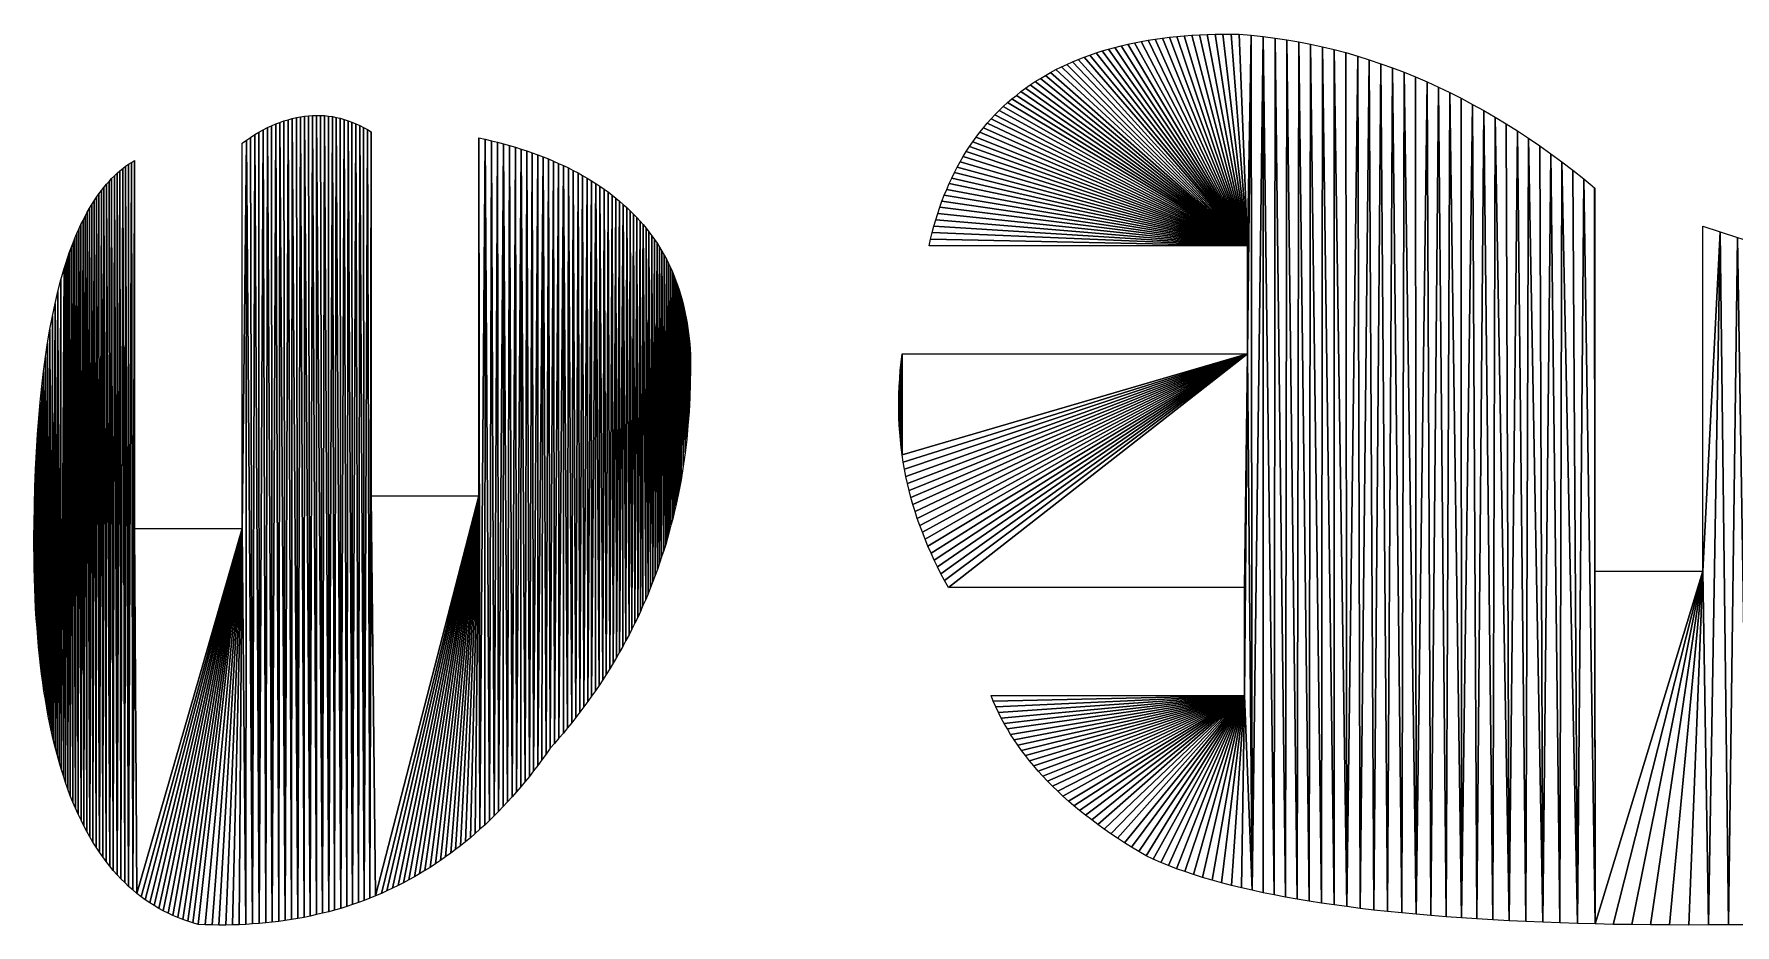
# Model space of a CAD drawing. Extents: x 10 to 917, y 10 to 841.
# Drawn here: x 12.5 to 112.6, y 501.7 to 554.1 of the extents above; entities that cross this region are included whole.
import ezdxf

# ---------------------------------------------------------------- set-up
doc = ezdxf.new("R2010")
doc.units = 0
doc.header["$MEASUREMENT"] = 0
doc.layers.get('0').update_dxf_attribs({"linetype": 'CONTINUOUS'})

msp = doc.modelspace()

# ---------------------------------------------------------------- linework, layer by layer
for p, q in [((76.09, 553.32), (76.47, 553.42)), ((76.47, 553.42), (76.86, 553.51)), ((76.86, 553.51), (77.25, 553.59)), ((77.25, 553.59), (77.65, 553.67)), ((77.65, 553.67), (78.06, 553.74)), ((78.06, 553.74), (78.47, 553.81)), ((78.47, 553.81), (78.89, 553.86)), ((78.89, 553.86), (79.31, 553.92)), ((79.31, 553.92), (79.74, 553.96)), ((79.74, 553.96), (80.18, 554)), ((80.18, 554), (80.62, 554.03)), ((80.62, 554.03), (81.07, 554.06)), ((81.07, 554.06), (81.52, 554.08)), ((81.52, 554.08), (81.99, 554.1)), ((81.99, 554.1), (82.45, 554.1)), ((82.45, 554.1), (82.93, 554.1)), ((82.93, 554.1), (83.4, 554.1)), ((83.4, 554.1), (84.11, 554.04)), ((84.11, 554.04), (84.82, 553.96)), ((84.82, 553.96), (85.52, 553.87)), ((85.52, 553.87), (86.22, 553.77)), ((86.22, 553.77), (86.92, 553.65)), ((86.92, 553.65), (87.61, 553.51)), ((87.61, 553.51), (88.31, 553.36)), ((73.27, 552.32), (73.6, 552.47)), ((73.6, 552.47), (73.94, 552.61)), ((73.94, 552.61), (74.28, 552.75)), ((74.28, 552.75), (74.63, 552.87)), ((74.63, 552.87), (74.99, 552.99)), ((74.99, 552.99), (75.35, 553.11)), ((75.35, 553.11), (75.72, 553.22)), ((75.72, 553.22), (76.09, 553.32)), ((88.31, 553.36), (89, 553.19)), ((89, 553.19), (89.69, 553.01)), ((89.69, 553.01), (90.38, 552.81)), ((90.38, 552.81), (91.06, 552.59)), ((91.06, 552.59), (91.75, 552.36)), ((71.41, 551.31), (71.71, 551.49)), ((71.71, 551.49), (72.01, 551.67)), ((72.01, 551.67), (72.31, 551.84)), ((72.31, 551.84), (72.63, 552.01)), ((72.63, 552.01), (72.95, 552.17)), ((72.95, 552.17), (73.27, 552.32)), ((91.75, 552.36), (92.43, 552.12)), ((92.43, 552.12), (93.11, 551.86)), ((93.11, 551.86), (93.78, 551.58)), ((93.78, 551.58), (94.46, 551.29)), ((70.03, 550.29), (70.3, 550.5)), ((70.3, 550.5), (70.57, 550.72)), ((70.57, 550.72), (70.84, 550.92)), ((70.84, 550.92), (71.12, 551.12)), ((71.12, 551.12), (71.41, 551.31)), ((94.46, 551.29), (95.13, 550.99)), ((95.13, 550.99), (95.8, 550.66)), ((95.8, 550.66), (96.47, 550.33)), ((69.04, 549.36), (69.28, 549.6)), ((69.28, 549.6), (69.52, 549.84)), ((69.52, 549.84), (69.77, 550.07)), ((69.77, 550.07), (70.03, 550.29)), ((96.47, 550.33), (97.14, 549.97)), ((97.14, 549.97), (97.8, 549.6)), ((97.8, 549.6), (98.46, 549.22)), ((25.74, 548.33), (25.99, 548.47)), ((25.99, 548.47), (26.24, 548.6)), ((26.24, 548.6), (26.48, 548.71)), ((26.48, 548.71), (26.73, 548.82)), ((26.73, 548.82), (26.97, 548.91)), ((26.97, 548.91), (27.21, 549)), ((27.21, 549), (27.46, 549.07)), ((27.46, 549.07), (27.7, 549.14)), ((27.7, 549.14), (27.94, 549.2)), ((27.94, 549.2), (28.18, 549.24)), ((28.18, 549.24), (28.42, 549.28)), ((28.42, 549.28), (28.65, 549.3)), ((28.65, 549.3), (28.89, 549.32)), ((28.89, 549.32), (29.13, 549.32)), ((29.13, 549.32), (29.36, 549.32)), ((29.36, 549.32), (29.6, 549.31)), ((29.6, 549.31), (29.83, 549.28)), ((29.83, 549.28), (30.06, 549.25)), ((30.06, 549.25), (30.29, 549.2)), ((30.29, 549.2), (30.52, 549.15)), ((30.52, 549.15), (30.75, 549.08)), ((30.75, 549.08), (30.98, 549.01)), ((30.98, 549.01), (31.21, 548.93)), ((31.21, 548.93), (31.44, 548.83)), ((31.44, 548.83), (31.67, 548.73)), ((31.67, 548.73), (31.89, 548.61)), ((31.89, 548.61), (32.12, 548.49)), ((32.12, 548.49), (32.34, 548.35)), ((68.15, 548.33), (68.36, 548.59)), ((68.36, 548.59), (68.58, 548.86)), ((68.58, 548.86), (68.81, 549.11)), ((68.81, 549.11), (69.04, 549.36)), ((98.46, 549.22), (99.12, 548.82)), ((99.12, 548.82), (99.78, 548.41)), ((99.78, 548.41), (100.43, 547.98)), ((24.75, 547.69), (25, 547.87)), ((24.75, 525.04), (24.75, 547.69)), ((25, 547.87), (25.25, 548.03)), ((25.25, 548.03), (25.5, 548.19)), ((25.5, 548.19), (25.74, 548.33)), ((32.34, 548.35), (32.34, 526.96)), ((38.68, 526.96), (38.68, 548)), ((38.68, 548), (39.05, 547.92)), ((39.05, 547.92), (39.42, 547.83)), ((39.42, 547.83), (39.78, 547.74)), ((39.78, 547.74), (40.13, 547.65)), ((40.13, 547.65), (40.48, 547.55)), ((40.48, 547.55), (40.83, 547.45)), ((40.83, 547.45), (41.16, 547.34)), ((67.35, 547.19), (67.54, 547.49)), ((67.54, 547.49), (67.74, 547.77)), ((67.74, 547.77), (67.94, 548.05)), ((67.94, 548.05), (68.15, 548.33)), ((100.43, 547.98), (101.09, 547.53)), ((101.09, 547.53), (101.74, 547.07)), ((17.88, 546.33), (18.06, 546.45)), ((18.06, 546.45), (18.23, 546.56)), ((18.23, 546.56), (18.41, 546.67)), ((18.41, 546.67), (18.41, 525.04)), ((41.16, 547.34), (41.5, 547.23)), ((41.5, 547.23), (41.82, 547.12)), ((41.82, 547.12), (42.14, 547)), ((42.14, 547), (42.46, 546.88)), ((42.46, 546.88), (42.77, 546.76)), ((42.77, 546.76), (43.07, 546.63)), ((43.07, 546.63), (43.37, 546.5)), ((43.37, 546.5), (43.66, 546.37)), ((66.82, 546.28), (66.99, 546.59)), ((66.99, 546.59), (67.17, 546.9)), ((67.17, 546.9), (67.35, 547.19)), ((101.74, 547.07), (102.39, 546.59)), ((102.39, 546.59), (103.03, 546.1)), ((16.76, 545.27), (16.92, 545.44)), ((16.92, 545.44), (17.07, 545.61)), ((17.07, 545.61), (17.23, 545.77)), ((17.23, 545.77), (17.39, 545.92)), ((17.39, 545.92), (17.55, 546.06)), ((17.55, 546.06), (17.72, 546.2)), ((17.72, 546.2), (17.88, 546.33)), ((43.66, 546.37), (43.95, 546.23)), ((43.95, 546.23), (44.23, 546.09)), ((44.23, 546.09), (44.51, 545.94)), ((44.51, 545.94), (44.78, 545.79)), ((44.78, 545.79), (45.04, 545.64)), ((45.04, 545.64), (45.3, 545.48)), ((45.3, 545.48), (45.56, 545.32)), ((66.34, 545.31), (66.5, 545.64)), ((66.5, 545.64), (66.65, 545.96)), ((66.65, 545.96), (66.82, 546.28)), ((103.03, 546.1), (103.68, 545.59)), ((103.68, 545.59), (104.32, 545.07)), ((16.04, 544.3), (16.18, 544.51)), ((16.18, 544.51), (16.32, 544.71)), ((16.32, 544.71), (16.47, 544.9)), ((16.47, 544.9), (16.61, 545.09)), ((16.61, 545.09), (16.76, 545.27)), ((45.56, 545.32), (45.8, 545.16)), ((45.8, 545.16), (46.05, 544.99)), ((46.05, 544.99), (46.28, 544.82)), ((46.28, 544.82), (46.51, 544.64)), ((46.51, 544.64), (46.74, 544.46)), ((46.74, 544.46), (46.96, 544.28)), ((65.92, 544.28), (66.06, 544.63)), ((66.06, 544.63), (66.2, 544.97)), ((66.2, 544.97), (66.34, 545.31)), ((104.32, 545.07), (104.34, 545.05)), ((104.34, 545.05), (104.34, 522.53)), ((15.51, 543.39), (15.64, 543.63)), ((15.64, 543.63), (15.77, 543.86)), ((15.77, 543.86), (15.91, 544.08)), ((15.91, 544.08), (16.04, 544.3)), ((46.96, 544.28), (47.17, 544.09)), ((47.17, 544.09), (47.38, 543.9)), ((47.38, 543.9), (47.58, 543.71)), ((47.58, 543.71), (47.78, 543.51)), ((47.78, 543.51), (47.97, 543.31)), ((65.56, 543.19), (65.67, 543.56)), ((65.67, 543.56), (65.8, 543.92)), ((65.8, 543.92), (65.92, 544.28)), ((15.03, 542.37), (15.14, 542.64)), ((15.14, 542.64), (15.26, 542.9)), ((15.26, 542.9), (15.39, 543.15)), ((15.39, 543.15), (15.51, 543.39)), ((47.97, 543.31), (48.16, 543.11)), ((48.16, 543.11), (48.34, 542.9)), ((48.34, 542.9), (48.51, 542.69)), ((48.51, 542.69), (48.68, 542.47)), ((48.68, 542.47), (48.85, 542.25)), ((65.25, 542.05), (65.35, 542.43)), ((65.35, 542.43), (65.45, 542.81)), ((65.45, 542.81), (65.56, 543.19)), ((110.69, 522.53), (110.69, 542.81)), ((110.69, 542.81), (111.7, 542.47)), ((111.7, 542.47), (112.72, 542.14)), ((14.58, 541.24), (14.69, 541.53)), ((14.69, 541.53), (14.8, 541.82)), ((14.8, 541.82), (14.91, 542.1)), ((14.91, 542.1), (15.03, 542.37)), ((48.85, 542.25), (49, 542.03)), ((49, 542.03), (49.16, 541.8)), ((49.16, 541.8), (49.3, 541.57)), ((49.3, 541.57), (49.44, 541.34)), ((65.16, 541.65), (65.25, 542.05)), ((83.9, 541.65), (65.16, 541.65)), ((83.9, 535.31), (83.9, 541.65)), ((14.28, 540.31), (14.38, 540.62)), ((14.38, 540.62), (14.48, 540.93)), ((14.48, 540.93), (14.58, 541.24)), ((49.44, 541.34), (49.58, 541.1)), ((49.58, 541.1), (49.71, 540.86)), ((49.71, 540.86), (49.83, 540.62)), ((49.83, 540.62), (49.95, 540.37)), ((13.91, 538.97), (14.09, 539.65)), ((14.09, 539.65), (14.28, 540.31)), ((49.95, 540.37), (50.06, 540.12)), ((50.06, 540.12), (50.17, 539.86)), ((50.17, 539.86), (50.27, 539.6)), ((50.27, 539.6), (50.37, 539.34)), ((13.74, 538.26), (13.91, 538.97)), ((50.37, 539.34), (50.46, 539.07)), ((50.46, 539.07), (50.54, 538.8)), ((50.54, 538.8), (50.62, 538.53)), ((50.62, 538.53), (50.69, 538.25)), ((13.44, 536.75), (13.59, 537.52)), ((13.59, 537.52), (13.74, 538.26)), ((50.69, 538.25), (50.76, 537.97)), ((50.76, 537.97), (50.82, 537.68)), ((50.82, 537.68), (50.88, 537.39)), ((13.3, 535.95), (13.44, 536.75)), ((50.88, 537.39), (50.93, 537.1)), ((50.93, 537.1), (50.97, 536.8)), ((50.97, 536.8), (51.01, 536.5)), ((51.01, 536.5), (51.05, 536.2)), ((13.18, 535.12), (13.3, 535.95)), ((51.05, 536.2), (51.08, 535.89)), ((51.08, 535.89), (51.1, 535.58)), ((51.1, 535.58), (51.12, 535.27)), ((13.06, 534.27), (13.18, 535.12)), ((51.12, 534.42), (51.11, 533.57)), ((51.12, 535.27), (51.12, 534.42)), ((63.47, 534.34), (63.52, 534.82)), ((63.52, 534.82), (63.58, 535.31)), ((63.58, 535.31), (83.9, 535.31)), ((12.96, 533.38), (13.06, 534.27)), ((51.11, 533.57), (51.09, 532.74)), ((63.41, 533.39), (63.44, 533.86)), ((63.44, 533.86), (63.47, 534.34)), ((12.78, 531.52), (12.86, 532.47)), ((12.86, 532.47), (12.96, 533.38)), ((51.09, 532.74), (51.04, 531.91)), ((63.38, 532.47), (63.39, 532.93)), ((63.38, 532.01), (63.38, 532.47)), ((63.39, 532.93), (63.41, 533.39)), ((12.71, 530.55), (12.78, 531.52)), ((51.04, 531.91), (50.98, 531.09)), ((63.39, 531.56), (63.38, 532.01)), ((63.41, 531.11), (63.39, 531.56)), ((12.65, 529.55), (12.71, 530.55)), ((50.98, 531.09), (50.91, 530.28)), ((63.44, 530.67), (63.41, 531.11)), ((63.48, 530.24), (63.44, 530.67)), ((12.6, 528.52), (12.65, 529.55)), ((50.81, 529.48), (50.7, 528.69)), ((50.91, 530.28), (50.81, 529.48)), ((63.52, 529.8), (63.48, 530.24)), ((63.58, 529.37), (63.52, 529.8)), ((12.56, 527.47), (12.6, 528.52)), ((50.7, 528.69), (50.57, 527.9)), ((63.64, 528.94), (63.58, 529.37)), ((63.71, 528.52), (63.64, 528.94)), ((63.8, 528.1), (63.71, 528.52)), ((12.53, 526.38), (12.56, 527.47)), ((50.5, 527.51), (50.42, 527.12)), ((50.57, 527.9), (50.5, 527.51)), ((63.89, 527.68), (63.8, 528.1)), ((63.99, 527.27), (63.89, 527.68)), ((32.34, 526.96), (38.68, 526.96)), ((50.34, 526.74), (50.26, 526.36)), ((50.42, 527.12), (50.34, 526.74)), ((64.09, 526.85), (63.99, 527.27)), ((64.21, 526.44), (64.09, 526.85)), ((64.34, 526.03), (64.21, 526.44)), ((12.51, 525.27), (12.53, 526.38)), ((50.08, 525.6), (49.98, 525.22)), ((50.17, 525.97), (50.08, 525.6)), ((50.26, 526.36), (50.17, 525.97)), ((64.47, 525.62), (64.34, 526.03)), ((64.62, 525.21), (64.47, 525.62)), ((12.5, 524.62), (12.51, 525.27)), ((12.5, 523.98), (12.5, 524.62)), ((18.41, 525.04), (24.75, 525.04)), ((49.78, 524.47), (49.67, 524.1)), ((49.88, 524.84), (49.78, 524.47)), ((49.98, 525.22), (49.88, 524.84)), ((64.77, 524.81), (64.62, 525.21)), ((64.93, 524.4), (64.77, 524.81)), ((65.1, 523.99), (64.93, 524.4)), ((12.51, 523.35), (12.5, 523.98)), ((49.55, 523.73), (49.43, 523.36)), ((49.67, 524.1), (49.55, 523.73)), ((65.28, 523.59), (65.1, 523.99)), ((65.46, 523.18), (65.28, 523.59)), ((12.52, 522.73), (12.51, 523.35)), ((12.53, 522.12), (12.52, 522.73)), ((49.19, 522.63), (49.05, 522.27)), ((49.31, 523), (49.19, 522.63)), ((49.43, 523.36), (49.31, 523)), ((65.66, 522.78), (65.46, 523.18)), ((65.86, 522.37), (65.66, 522.78)), ((104.34, 522.53), (110.69, 522.53)), ((12.55, 521.51), (12.53, 522.12)), ((12.57, 520.92), (12.55, 521.51)), ((48.78, 521.56), (48.64, 521.2)), ((48.92, 521.91), (48.78, 521.56)), ((49.05, 522.27), (48.92, 521.91)), ((66.08, 521.97), (65.86, 522.37)), ((66.3, 521.56), (66.08, 521.97)), ((83.72, 521.56), (66.3, 521.56)), ((83.72, 515.22), (83.72, 521.56)), ((12.6, 520.33), (12.57, 520.92)), ((48.33, 520.5), (48.18, 520.15)), ((48.49, 520.85), (48.33, 520.5)), ((48.64, 521.2), (48.49, 520.85)), ((12.64, 519.75), (12.6, 520.33)), ((12.68, 519.19), (12.64, 519.75)), ((47.85, 519.46), (47.68, 519.12)), ((48.02, 519.81), (47.85, 519.46)), ((48.18, 520.15), (48.02, 519.81)), ((12.72, 518.63), (12.68, 519.19)), ((12.77, 518.08), (12.72, 518.63)), ((47.33, 518.44), (47.15, 518.1)), ((47.51, 518.78), (47.33, 518.44)), ((47.68, 519.12), (47.51, 518.78)), ((12.82, 517.54), (12.77, 518.08)), ((12.88, 517), (12.82, 517.54)), ((46.77, 517.44), (46.57, 517.11)), ((46.96, 517.77), (46.77, 517.44)), ((47.15, 518.1), (46.96, 517.77)), ((12.95, 516.48), (12.88, 517)), ((13.02, 515.97), (12.95, 516.48)), ((46.17, 516.45), (45.96, 516.13)), ((46.38, 516.78), (46.17, 516.45)), ((46.57, 517.11), (46.38, 516.78)), ((13.09, 515.46), (13.02, 515.97)), ((13.17, 514.97), (13.09, 515.46)), ((45.53, 515.49), (45.31, 515.17)), ((45.75, 515.81), (45.53, 515.49)), ((45.96, 516.13), (45.75, 515.81)), ((13.25, 514.48), (13.17, 514.97)), ((13.34, 514), (13.25, 514.48)), ((44.86, 514.54), (44.62, 514.23)), ((45.09, 514.86), (44.86, 514.54)), ((45.31, 515.17), (45.09, 514.86)), ((68.94, 514.88), (68.81, 515.22)), ((68.81, 515.22), (83.72, 515.22)), ((69.09, 514.55), (68.94, 514.88)), ((69.25, 514.22), (69.09, 514.55)), ((13.43, 513.53), (13.34, 514)), ((13.53, 513.07), (13.43, 513.53)), ((44.14, 513.61), (43.9, 513.31)), ((44.39, 513.92), (44.14, 513.61)), ((44.62, 514.23), (44.39, 513.92)), ((69.41, 513.89), (69.25, 514.22)), ((69.59, 513.57), (69.41, 513.89)), ((69.77, 513.25), (69.59, 513.57)), ((13.64, 512.62), (13.53, 513.07)), ((13.74, 512.17), (13.64, 512.62)), ((43.13, 512.4), (42.87, 512.11)), ((43.39, 512.7), (43.13, 512.4)), ((43.65, 513), (43.39, 512.7)), ((43.9, 513.31), (43.65, 513)), ((69.96, 512.93), (69.77, 513.25)), ((70.17, 512.61), (69.96, 512.93)), ((70.38, 512.3), (70.17, 512.61)), ((13.86, 511.74), (13.74, 512.17)), ((13.98, 511.31), (13.86, 511.74)), ((42.39, 511.43), (42.15, 511.1)), ((42.63, 511.77), (42.39, 511.43)), ((42.87, 512.11), (42.63, 511.77)), ((70.6, 511.99), (70.38, 512.3)), ((70.84, 511.68), (70.6, 511.99)), ((71.08, 511.37), (70.84, 511.68)), ((14.1, 510.9), (13.98, 511.31)), ((14.23, 510.49), (14.1, 510.9)), ((14.36, 510.09), (14.23, 510.49)), ((41.65, 510.46), (41.4, 510.15)), ((41.9, 510.78), (41.65, 510.46)), ((42.15, 511.1), (41.9, 510.78)), ((71.33, 511.07), (71.08, 511.37)), ((71.59, 510.77), (71.33, 511.07)), ((71.86, 510.47), (71.59, 510.77)), ((72.14, 510.17), (71.86, 510.47)), ((14.5, 509.7), (14.36, 510.09)), ((14.64, 509.32), (14.5, 509.7)), ((40.89, 509.55), (40.63, 509.25)), ((41.15, 509.85), (40.89, 509.55)), ((41.4, 510.15), (41.15, 509.85)), ((72.43, 509.88), (72.14, 510.17)), ((72.73, 509.59), (72.43, 509.88)), ((73.04, 509.3), (72.73, 509.59)), ((14.79, 508.95), (14.64, 509.32)), ((14.95, 508.59), (14.79, 508.95)), ((15.1, 508.23), (14.95, 508.59)), ((39.84, 508.4), (39.57, 508.13)), ((40.11, 508.68), (39.84, 508.4)), ((40.37, 508.96), (40.11, 508.68)), ((40.63, 509.25), (40.37, 508.96)), ((73.36, 509.01), (73.04, 509.3)), ((73.69, 508.73), (73.36, 509.01)), ((74.02, 508.45), (73.69, 508.73)), ((74.37, 508.17), (74.02, 508.45)), ((15.27, 507.89), (15.1, 508.23)), ((15.43, 507.55), (15.27, 507.89)), ((15.61, 507.22), (15.43, 507.55)), ((39.02, 507.6), (38.74, 507.35)), ((39.3, 507.86), (39.02, 507.6)), ((39.57, 508.13), (39.3, 507.86)), ((74.73, 507.9), (74.37, 508.17)), ((75.1, 507.62), (74.73, 507.9)), ((75.47, 507.35), (75.1, 507.62)), ((15.79, 506.91), (15.61, 507.22)), ((15.97, 506.6), (15.79, 506.91)), ((16.16, 506.3), (15.97, 506.6)), ((37.6, 506.38), (37.31, 506.16)), ((37.89, 506.62), (37.6, 506.38)), ((38.18, 506.85), (37.89, 506.62)), ((38.46, 507.1), (38.18, 506.85)), ((38.74, 507.35), (38.46, 507.1)), ((75.86, 507.08), (75.47, 507.35)), ((76.25, 506.82), (75.86, 507.08)), ((76.66, 506.56), (76.25, 506.82)), ((77.07, 506.3), (76.66, 506.56)), ((16.35, 506), (16.16, 506.3)), ((16.55, 505.72), (16.35, 506)), ((16.75, 505.45), (16.55, 505.72)), ((16.96, 505.18), (16.75, 505.45)), ((36.42, 505.51), (36.12, 505.31)), ((36.72, 505.72), (36.42, 505.51)), ((37.02, 505.94), (36.72, 505.72)), ((37.31, 506.16), (37.02, 505.94)), ((77.5, 506.04), (77.07, 506.3)), ((77.93, 505.78), (77.5, 506.04)), ((78.35, 505.59), (77.93, 505.78)), ((78.79, 505.4), (78.35, 505.59)), ((79.25, 505.21), (78.79, 505.4)), ((17.17, 504.93), (16.96, 505.18)), ((17.39, 504.68), (17.17, 504.93)), ((17.61, 504.44), (17.39, 504.68)), ((17.84, 504.21), (17.61, 504.44)), ((34.88, 504.55), (34.56, 504.37)), ((35.19, 504.73), (34.88, 504.55)), ((35.5, 504.92), (35.19, 504.73)), ((35.81, 505.11), (35.5, 504.92)), ((36.12, 505.31), (35.81, 505.11)), ((79.73, 505.03), (79.25, 505.21)), ((80.22, 504.86), (79.73, 505.03)), ((80.73, 504.69), (80.22, 504.86)), ((81.26, 504.52), (80.73, 504.69)), ((81.81, 504.36), (81.26, 504.52)), ((18.07, 503.99), (17.84, 504.21)), ((18.31, 503.78), (18.07, 503.99)), ((18.55, 503.58), (18.31, 503.78)), ((18.8, 503.38), (18.55, 503.58)), ((19.05, 503.2), (18.8, 503.38)), ((32.6, 503.43), (32.27, 503.3)), ((32.94, 503.58), (32.6, 503.43)), ((33.27, 503.72), (32.94, 503.58)), ((33.59, 503.88), (33.27, 503.72)), ((33.92, 504.04), (33.59, 503.88)), ((34.24, 504.2), (33.92, 504.04)), ((34.56, 504.37), (34.24, 504.2)), ((82.37, 504.2), (81.81, 504.36)), ((82.95, 504.05), (82.37, 504.2)), ((83.55, 503.9), (82.95, 504.05)), ((84.17, 503.76), (83.55, 503.9)), ((84.81, 503.62), (84.17, 503.76)), ((85.46, 503.49), (84.81, 503.62)), ((86.13, 503.36), (85.46, 503.49)), ((19.31, 503.02), (19.05, 503.2)), ((19.57, 502.86), (19.31, 503.02)), ((19.84, 502.7), (19.57, 502.86)), ((20.11, 502.55), (19.84, 502.7)), ((20.39, 502.41), (20.11, 502.55)), ((20.67, 502.28), (20.39, 502.41)), ((29.48, 502.41), (29.12, 502.33)), ((29.84, 502.5), (29.48, 502.41)), ((30.19, 502.6), (29.84, 502.5)), ((30.55, 502.7), (30.19, 502.6)), ((30.9, 502.81), (30.55, 502.7)), ((31.24, 502.92), (30.9, 502.81)), ((31.59, 503.04), (31.24, 502.92)), ((31.93, 503.17), (31.59, 503.04)), ((32.27, 503.3), (31.93, 503.17)), ((86.82, 503.24), (86.13, 503.36)), ((87.53, 503.12), (86.82, 503.24)), ((88.25, 503.01), (87.53, 503.12)), ((88.99, 502.9), (88.25, 503.01)), ((89.75, 502.8), (88.99, 502.9)), ((90.53, 502.7), (89.75, 502.8)), ((91.33, 502.6), (90.53, 502.7)), ((92.14, 502.51), (91.33, 502.6)), ((92.97, 502.43), (92.14, 502.51)), ((93.82, 502.35), (92.97, 502.43)), ((20.96, 502.16), (20.67, 502.28)), ((21.25, 502.04), (20.96, 502.16)), ((21.55, 501.94), (21.25, 502.04)), ((21.85, 501.84), (21.55, 501.94)), ((22.16, 501.76), (21.85, 501.84)), ((22.57, 501.74), (22.16, 501.76)), ((22.98, 501.73), (22.57, 501.74)), ((23.38, 501.72), (22.98, 501.73)), ((23.79, 501.72), (23.38, 501.72)), ((24.18, 501.73), (23.79, 501.72)), ((24.58, 501.74), (24.18, 501.73)), ((24.97, 501.76), (24.58, 501.74)), ((25.36, 501.78), (24.97, 501.76)), ((25.75, 501.81), (25.36, 501.78)), ((26.14, 501.85), (25.75, 501.81)), ((26.52, 501.89), (26.14, 501.85)), ((26.9, 501.93), (26.52, 501.89)), ((27.28, 501.98), (26.9, 501.93)), ((27.65, 502.04), (27.28, 501.98)), ((28.02, 502.1), (27.65, 502.04)), ((28.39, 502.17), (28.02, 502.1)), ((28.76, 502.25), (28.39, 502.17)), ((29.12, 502.33), (28.76, 502.25)), ((94.69, 502.27), (93.82, 502.35)), ((95.58, 502.2), (94.69, 502.27)), ((96.48, 502.14), (95.58, 502.2)), ((97.4, 502.08), (96.48, 502.14)), ((98.34, 502.02), (97.4, 502.08)), ((99.3, 501.97), (98.34, 502.02)), ((100.27, 501.92), (99.3, 501.97)), ((101.27, 501.88), (100.27, 501.92)), ((102.28, 501.85), (101.27, 501.88)), ((103.31, 501.81), (102.28, 501.85)), ((104.35, 501.79), (103.31, 501.81)), ((105.42, 501.76), (104.35, 501.79)), ((106.5, 501.75), (105.42, 501.76)), ((107.6, 501.73), (106.5, 501.75)), ((108.72, 501.73), (107.6, 501.73)), ((109.86, 501.72), (108.72, 501.73)), ((111.02, 501.73), (109.86, 501.72)), ((112.19, 501.73), (111.02, 501.73)), ((113.38, 501.74), (112.19, 501.73))]:
    msp.add_line(p, q)

# ---------------------------------------------------------------- meshes
mesh = msp.add_polyface()
corners = [(63.39, 532.93), (63.38, 532.01), (63.38, 532.47), (63.39, 531.56), (63.41, 533.39), (63.41, 531.11), (63.44, 533.86), (63.44, 530.67), (63.47, 534.34), (63.48, 530.24), (63.52, 534.82), (63.52, 529.8), (63.58, 535.31), (63.58, 529.37), (83.9, 535.31), (65.25, 542.05), (83.9, 541.65), (65.16, 541.65), (65.35, 542.43), (65.45, 542.81), (65.56, 543.19), (65.67, 543.56), (65.8, 543.92), (65.92, 544.28), (66.06, 544.63), (66.2, 544.97), (66.34, 545.31), (66.5, 545.64), (66.65, 545.96), (66.82, 546.28), (66.99, 546.59), (67.17, 546.9), (67.35, 547.19), (67.54, 547.49), (67.74, 547.77), (67.94, 548.05), (68.15, 548.33), (68.36, 548.59), (68.58, 548.86), (68.81, 549.11), (69.04, 549.36), (69.28, 549.6), (69.52, 549.84), (69.77, 550.07), (70.03, 550.29), (70.3, 550.5), (70.57, 550.72), (70.84, 550.92), (71.12, 551.12), (71.41, 551.31), (71.71, 551.49), (72.01, 551.67), (72.31, 551.84), (72.63, 552.01), (72.95, 552.17), (73.27, 552.32), (73.6, 552.47), (73.94, 552.61), (74.28, 552.75), (74.63, 552.87), (74.99, 552.99), (75.35, 553.11), (75.72, 553.22), (76.09, 553.32), (76.47, 553.42), (76.86, 553.51), (77.25, 553.59), (77.65, 553.67), (78.06, 553.74), (78.47, 553.81), (78.89, 553.86), (79.31, 553.92)]
mesh.append_faces([[corners[k] for k in face] for face in [(0, 1, 2), (15, 16, 17)]], dxfattribs={"vtx0": -1})
mesh.append_faces([[corners[k] for k in face] for face in [(3, 0, 4), (5, 4, 6), (7, 6, 8), (9, 8, 10), (11, 10, 12), (13, 12, 14), (16, 15, 18), (16, 18, 19), (16, 19, 20), (16, 20, 21), (16, 21, 22), (16, 22, 23), (16, 23, 24), (16, 24, 25), (16, 25, 26), (16, 26, 27), (16, 27, 28), (16, 28, 29), (16, 29, 30), (16, 30, 31), (16, 31, 32), (16, 32, 33), (16, 33, 34), (16, 34, 35), (16, 35, 36), (16, 36, 37), (16, 37, 38), (16, 38, 39), (16, 39, 40), (16, 40, 41), (16, 41, 42), (16, 42, 43), (16, 43, 44), (16, 44, 45), (16, 45, 46), (16, 46, 47), (16, 47, 48), (16, 48, 49), (16, 49, 50), (16, 50, 51), (16, 51, 52), (16, 52, 53), (16, 53, 54), (16, 54, 55), (16, 55, 56), (16, 56, 57), (16, 57, 58), (16, 58, 59), (16, 59, 60), (16, 60, 61), (16, 61, 62), (16, 62, 63), (16, 63, 64), (16, 64, 65), (16, 65, 66), (16, 66, 67), (16, 67, 68), (16, 68, 69), (16, 69, 70), (16, 70, 71)]], dxfattribs={"vtx0": -1, "vtx2": -1})
mesh = msp.add_polyface()
corners = [(83.72, 521.56), (83.9, 535.31), (83.72, 515.22), (83.9, 541.65), (79.31, 553.92), (79.74, 553.96), (80.18, 554), (80.62, 554.03), (81.07, 554.06), (81.52, 554.08), (81.99, 554.1), (82.45, 554.1), (82.93, 554.1), (83.4, 554.1), (84.11, 554.04), (79.73, 505.03), (80.22, 504.86), (80.73, 504.69), (81.26, 504.52), (81.81, 504.36), (82.37, 504.2), (82.95, 504.05), (83.55, 503.9), (84.17, 503.76), (84.82, 553.96), (84.81, 503.62), (85.46, 503.49), (85.52, 553.87), (86.13, 503.36), (86.22, 553.77), (86.82, 503.24), (86.92, 553.65), (87.53, 503.12), (87.61, 553.51), (88.25, 503.01), (88.31, 553.36), (88.99, 502.9), (89, 553.19), (89.75, 502.8), (89.69, 553.01), (90.38, 552.81), (90.53, 502.7), (91.06, 552.59), (91.33, 502.6), (91.75, 552.36), (92.14, 502.51), (92.43, 552.12), (92.97, 502.43), (93.11, 551.86), (93.82, 502.35), (93.78, 551.58), (94.46, 551.29), (94.69, 502.27), (95.13, 550.99), (95.58, 502.2), (95.8, 550.66), (96.48, 502.14), (96.47, 550.33), (97.14, 549.97), (97.4, 502.08), (97.8, 549.6), (98.34, 502.02), (98.46, 549.22), (99.3, 501.97)]
mesh.append_faces([[corners[k] for k in face] for face in [(0, 1, 2), (3, 14, 1), (15, 2, 16), (16, 2, 17), (17, 2, 18), (18, 2, 19), (19, 2, 20), (20, 2, 21), (21, 2, 22), (22, 2, 23), (23, 24, 25), (25, 24, 26), (26, 27, 28), (28, 29, 30), (30, 31, 32), (32, 33, 34), (34, 35, 36), (36, 37, 38), (38, 40, 41), (41, 42, 43), (43, 44, 45), (45, 46, 47), (47, 48, 49), (49, 51, 52), (52, 53, 54), (54, 55, 56), (56, 58, 59), (59, 60, 61), (61, 62, 63)]], dxfattribs={"vtx0": -1, "vtx1": -1})
mesh.append_faces([[corners[k] for k in face] for face in [(23, 2, 1), (23, 1, 14)]], dxfattribs={"vtx0": -1, "vtx1": -1, "vtx2": -1})
mesh.append_faces([[corners[k] for k in face] for face in [(3, 4, 5), (3, 5, 6), (3, 6, 7), (3, 7, 8), (3, 8, 9), (3, 9, 10), (3, 10, 11), (3, 11, 12), (3, 12, 13), (3, 13, 14), (23, 14, 24), (26, 24, 27), (28, 27, 29), (30, 29, 31), (32, 31, 33), (34, 33, 35), (36, 35, 37), (38, 37, 39), (38, 39, 40), (41, 40, 42), (43, 42, 44), (45, 44, 46), (47, 46, 48), (49, 48, 50), (49, 50, 51), (52, 51, 53), (54, 53, 55), (56, 55, 57), (56, 57, 58), (59, 58, 60), (61, 60, 62)]], dxfattribs={"vtx0": -1, "vtx2": -1})
mesh = msp.add_polyface()
corners = [(25, 547.87), (24.75, 525.04), (24.75, 547.69), (24.97, 501.76), (25.36, 501.78), (25.25, 548.03), (25.5, 548.19), (25.75, 501.81), (25.74, 548.33), (25.99, 548.47), (26.14, 501.85), (26.24, 548.6), (26.52, 501.89), (26.48, 548.71), (26.73, 548.82), (26.9, 501.93), (26.97, 548.91), (27.28, 501.98), (27.21, 549), (27.46, 549.07), (27.65, 502.04), (27.7, 549.14), (28.02, 502.1), (27.94, 549.2), (28.18, 549.24), (28.39, 502.17), (28.42, 549.28), (28.76, 502.25), (28.65, 549.3), (28.89, 549.32), (29.12, 502.33), (29.13, 549.32), (29.48, 502.41), (29.36, 549.32), (29.6, 549.31), (29.84, 502.5), (29.83, 549.28), (30.06, 549.25), (30.19, 502.6), (30.29, 549.2), (30.55, 502.7), (30.52, 549.15), (30.75, 549.08), (30.9, 502.81), (30.98, 549.01), (31.24, 502.92), (31.21, 548.93), (31.44, 548.83), (16.55, 505.72), (16.47, 544.9), (16.61, 545.09), (16.75, 505.45), (16.76, 545.27), (16.96, 505.18), (16.92, 545.44), (17.07, 545.61), (17.17, 504.93), (17.23, 545.77), (17.39, 504.68), (17.39, 545.92), (17.55, 546.06), (17.61, 504.44), (17.72, 546.2), (17.84, 504.21), (17.88, 546.33), (18.07, 503.99), (18.06, 546.45), (18.23, 546.56), (18.31, 503.78), (18.41, 546.67), (18.41, 525.04)]
mesh.append_faces([[corners[k] for k in face] for face in [(0, 1, 2)]], dxfattribs={"vtx0": -1})
mesh.append_faces([[corners[k] for k in face] for face in [(1, 0, 3)]], dxfattribs={"vtx0": -1, "vtx1": -1, "vtx2": -1})
mesh.append_faces([[corners[k] for k in face] for face in [(4, 0, 5), (4, 5, 6), (7, 6, 8), (7, 8, 9), (10, 9, 11), (12, 11, 13), (12, 13, 14), (15, 14, 16), (17, 16, 18), (17, 18, 19), (20, 19, 21), (22, 21, 23), (22, 23, 24), (25, 24, 26), (27, 26, 28), (27, 28, 29), (30, 29, 31), (32, 31, 33), (32, 33, 34), (35, 34, 36), (35, 36, 37), (38, 37, 39), (40, 39, 41), (40, 41, 42), (43, 42, 44), (45, 44, 46), (45, 46, 47), (48, 49, 50), (51, 50, 52), (53, 52, 54), (53, 54, 55), (56, 55, 57), (58, 57, 59), (58, 59, 60), (61, 60, 62), (63, 62, 64), (65, 64, 66), (65, 66, 67), (68, 67, 69), (68, 69, 70)]], dxfattribs={"vtx0": -1, "vtx2": -1})
mesh = msp.add_polyface()
corners = [(24.97, 501.76), (25, 547.87), (25.36, 501.78), (25.5, 548.19), (25.75, 501.81), (25.99, 548.47), (26.14, 501.85), (26.24, 548.6), (26.52, 501.89), (26.73, 548.82), (26.9, 501.93), (26.97, 548.91), (27.28, 501.98), (27.46, 549.07), (27.65, 502.04), (27.7, 549.14), (28.02, 502.1), (28.18, 549.24), (28.39, 502.17), (28.42, 549.28), (28.76, 502.25), (28.89, 549.32), (29.12, 502.33), (29.13, 549.32), (29.48, 502.41), (29.6, 549.31), (29.84, 502.5), (30.06, 549.25), (30.19, 502.6), (30.29, 549.2), (30.55, 502.7), (30.75, 549.08), (30.9, 502.81), (30.98, 549.01), (31.24, 502.92), (17.84, 504.21), (17.88, 546.33), (18.07, 503.99), (18.23, 546.56), (18.31, 503.78), (18.41, 525.04), (18.55, 503.58), (24.75, 525.04), (18.8, 503.38), (19.05, 503.2), (19.31, 503.02), (19.57, 502.86), (19.84, 502.7), (20.11, 502.55), (20.39, 502.41), (20.67, 502.28), (20.96, 502.16), (21.25, 502.04), (21.55, 501.94), (21.85, 501.84), (22.16, 501.76), (22.57, 501.74), (22.98, 501.73), (23.38, 501.72), (23.79, 501.72), (24.18, 501.73), (24.58, 501.74)]
mesh.append_faces([[corners[k] for k in face] for face in [(0, 1, 2), (2, 3, 4), (4, 5, 6), (6, 7, 8), (8, 9, 10), (10, 11, 12), (12, 13, 14), (14, 15, 16), (16, 17, 18), (18, 19, 20), (20, 21, 22), (22, 23, 24), (24, 25, 26), (26, 27, 28), (28, 29, 30), (30, 31, 32), (32, 33, 34), (35, 36, 37), (37, 38, 39), (39, 40, 41), (41, 42, 43), (43, 42, 44), (44, 42, 45), (45, 42, 46), (46, 42, 47), (47, 42, 48), (48, 42, 49), (49, 42, 50), (50, 42, 51), (51, 42, 52), (52, 42, 53), (53, 42, 54), (54, 42, 55), (55, 42, 56), (56, 42, 57), (57, 42, 58), (58, 42, 59), (59, 42, 60), (60, 42, 61), (61, 42, 0)]], dxfattribs={"vtx0": -1, "vtx1": -1})
mesh.append_faces([[corners[k] for k in face] for face in [(41, 40, 42)]], dxfattribs={"vtx0": -1, "vtx2": -1})
mesh = msp.add_polyface()
corners = [(31.24, 502.92), (31.44, 548.83), (31.59, 503.04), (31.67, 548.73), (31.93, 503.17), (32.12, 548.49), (32.27, 503.3), (32.34, 526.96), (32.6, 503.43), (38.68, 526.96), (32.94, 503.58), (33.27, 503.72), (33.59, 503.88), (33.92, 504.04), (34.24, 504.2), (34.56, 504.37), (34.88, 504.55), (35.19, 504.73), (35.5, 504.92), (35.81, 505.11), (36.12, 505.31), (36.42, 505.51), (36.72, 505.72), (37.02, 505.94), (37.31, 506.16), (37.6, 506.38), (37.89, 506.62), (38.18, 506.85), (38.46, 507.1), (38.74, 507.35), (39.05, 547.92), (39.02, 507.6), (39.3, 507.86), (39.42, 547.83), (39.57, 508.13), (39.78, 547.74), (39.84, 508.4), (40.13, 547.65), (40.11, 508.68), (40.37, 508.96), (40.48, 547.55), (40.63, 509.25), (40.83, 547.45), (40.89, 509.55), (41.16, 547.34), (41.15, 509.85), (41.4, 510.15), (41.5, 547.23), (41.65, 510.46), (41.82, 547.12), (41.9, 510.78), (42.14, 547), (42.15, 511.1), (42.46, 546.88), (42.39, 511.43), (42.63, 511.77), (42.77, 546.76), (42.87, 512.11)]
mesh.append_faces([[corners[k] for k in face] for face in [(0, 1, 2), (2, 3, 4), (4, 5, 6), (6, 7, 8), (8, 9, 10), (10, 9, 11), (11, 9, 12), (12, 9, 13), (13, 9, 14), (14, 9, 15), (15, 9, 16), (16, 9, 17), (17, 9, 18), (18, 9, 19), (19, 9, 20), (20, 9, 21), (21, 9, 22), (22, 9, 23), (23, 9, 24), (24, 9, 25), (25, 9, 26), (26, 9, 27), (27, 9, 28), (28, 9, 29), (29, 30, 31), (31, 30, 32), (32, 33, 34), (34, 35, 36), (36, 37, 38), (38, 37, 39), (39, 40, 41), (41, 42, 43), (43, 44, 45), (45, 44, 46), (46, 47, 48), (48, 49, 50), (50, 51, 52), (52, 53, 54), (54, 53, 55), (55, 56, 57)]], dxfattribs={"vtx0": -1, "vtx1": -1})
mesh.append_faces([[corners[k] for k in face] for face in [(8, 7, 9)]], dxfattribs={"vtx0": -1, "vtx2": -1})
mesh = msp.add_polyface()
corners = [(31.59, 503.04), (31.44, 548.83), (31.67, 548.73), (31.93, 503.17), (31.89, 548.61), (32.12, 548.49), (32.27, 503.3), (32.34, 548.35), (38.74, 507.35), (38.68, 548), (39.05, 547.92), (39.3, 507.86), (39.42, 547.83), (39.57, 508.13), (39.78, 547.74), (39.84, 508.4), (40.13, 547.65), (40.37, 508.96), (40.48, 547.55), (40.63, 509.25), (40.83, 547.45), (40.89, 509.55), (41.16, 547.34), (41.4, 510.15), (41.5, 547.23), (41.65, 510.46), (41.82, 547.12), (41.9, 510.78), (42.14, 547), (42.15, 511.1), (42.46, 546.88), (42.63, 511.77), (42.77, 546.76), (42.87, 512.11), (43.07, 546.63), (43.13, 512.4), (43.37, 546.5), (43.39, 512.7), (43.66, 546.37), (43.9, 513.31), (43.95, 546.23), (44.14, 513.61), (44.23, 546.09), (44.39, 513.92), (44.51, 545.94), (44.62, 514.23), (44.78, 545.79), (44.86, 514.54), (45.04, 545.64), (45.09, 514.86), (45.3, 545.48), (45.31, 515.17), (45.56, 545.32), (45.75, 515.81), (45.8, 545.16), (45.96, 516.13), (46.05, 544.99), (46.17, 516.45), (46.28, 544.82), (46.38, 516.78), (46.51, 544.64), (46.57, 517.11), (46.74, 544.46), (46.77, 517.44), (46.96, 544.28), (46.96, 517.77), (47.17, 544.09), (47.33, 518.44), (47.38, 543.9), (47.51, 518.78), (47.58, 543.71), (47.68, 519.12), (47.78, 543.51), (47.85, 519.46), (47.97, 543.31), (48.02, 519.81), (48.16, 543.11), (48.18, 520.15), (48.34, 542.9), (48.49, 520.85), (48.51, 542.69), (48.64, 521.2), (48.68, 542.47)]
mesh.append_faces([[corners[k] for k in face] for face in [(0, 1, 2), (3, 2, 4), (3, 4, 5), (6, 5, 7), (8, 9, 10), (11, 10, 12), (13, 12, 14), (15, 14, 16), (17, 16, 18), (19, 18, 20), (21, 20, 22), (23, 22, 24), (25, 24, 26), (27, 26, 28), (29, 28, 30), (31, 30, 32), (33, 32, 34), (35, 34, 36), (37, 36, 38), (39, 38, 40), (41, 40, 42), (43, 42, 44), (45, 44, 46), (47, 46, 48), (49, 48, 50), (51, 50, 52), (53, 52, 54), (55, 54, 56), (57, 56, 58), (59, 58, 60), (61, 60, 62), (63, 62, 64), (65, 64, 66), (67, 66, 68), (69, 68, 70), (71, 70, 72), (73, 72, 74), (75, 74, 76), (77, 76, 78), (79, 78, 80), (81, 80, 82)]], dxfattribs={"vtx0": -1, "vtx2": -1})
mesh = msp.add_polyface()
corners = [(134.54, 538.15), (133.85, 520.77), (133.85, 538.07), (111.7, 542.47), (110.69, 522.53), (110.69, 542.81), (111.02, 501.73), (112.19, 501.73), (112.72, 542.14), (113.38, 501.74), (113.74, 541.83), (115.82, 501.78), (114.77, 541.54), (115.8, 541.26), (116.84, 541), (118.33, 501.84), (117.88, 540.76), (118.93, 540.53), (120.91, 501.91), (119.99, 540.32), (121.04, 540.12), (123.57, 502.01), (122.11, 539.94), (123.18, 539.78), (124.25, 539.64), (126.3, 502.12), (125.33, 539.51), (126.42, 539.4), (127.5, 520.77), (129.1, 502.25), (127.5, 539.3), (131.98, 502.41), (134.92, 502.58), (135.22, 538.22), (137.94, 502.77), (135.9, 538.27), (136.56, 538.32), (137.22, 538.35), (137.87, 538.38), (138.5, 538.4), (141.04, 502.98), (139.13, 538.4), (99.3, 501.97), (98.46, 549.22), (99.12, 548.82), (99.78, 548.41), (100.27, 501.92), (100.43, 547.98), (101.27, 501.88), (101.09, 547.53), (101.74, 547.07), (102.28, 501.85), (102.39, 546.59), (103.31, 501.81), (103.03, 546.1), (103.68, 545.59), (104.35, 501.79), (104.32, 545.07), (104.34, 522.53), (104.34, 545.05), (105.42, 501.76), (106.5, 501.75), (107.6, 501.73), (108.72, 501.73), (109.86, 501.72)]
mesh.append_faces([[corners[k] for k in face] for face in [(0, 1, 2), (3, 4, 5), (28, 27, 30), (58, 57, 59)]], dxfattribs={"vtx0": -1})
mesh.append_faces([[corners[k] for k in face] for face in [(6, 3, 7), (7, 8, 9), (9, 10, 11), (11, 14, 15), (15, 17, 18), (18, 20, 21), (21, 24, 25), (25, 28, 29), (29, 1, 31), (31, 1, 32), (32, 33, 34), (34, 39, 40), (42, 45, 46), (46, 47, 48), (48, 50, 51), (51, 52, 53), (53, 55, 56), (56, 4, 60), (60, 4, 61), (61, 4, 62), (62, 4, 63), (63, 4, 64), (64, 4, 6)]], dxfattribs={"vtx0": -1, "vtx1": -1})
mesh.append_faces([[corners[k] for k in face] for face in [(4, 3, 6), (25, 27, 28), (32, 1, 0), (56, 57, 58)]], dxfattribs={"vtx0": -1, "vtx1": -1, "vtx2": -1})
mesh.append_faces([[corners[k] for k in face] for face in [(7, 3, 8), (9, 8, 10), (11, 10, 12), (11, 12, 13), (11, 13, 14), (15, 14, 16), (15, 16, 17), (18, 17, 19), (18, 19, 20), (21, 20, 22), (21, 22, 23), (21, 23, 24), (25, 24, 26), (25, 26, 27), (29, 28, 1), (32, 0, 33), (34, 33, 35), (34, 35, 36), (34, 36, 37), (34, 37, 38), (34, 38, 39), (40, 39, 41), (42, 43, 44), (42, 44, 45), (46, 45, 47), (48, 47, 49), (48, 49, 50), (51, 50, 52), (53, 52, 54), (53, 54, 55), (56, 55, 57), (56, 58, 4)]], dxfattribs={"vtx0": -1, "vtx2": -1})
mesh = msp.add_polyface()
corners = [(32.27, 503.3), (32.34, 548.35), (32.34, 526.96), (38.74, 507.35), (38.68, 526.96), (38.68, 548), (42.87, 512.11), (43.07, 546.63), (43.13, 512.4), (43.37, 546.5), (43.39, 512.7), (43.66, 546.37), (43.65, 513), (43.9, 513.31), (43.95, 546.23), (44.14, 513.61), (44.23, 546.09), (44.39, 513.92), (44.51, 545.94), (44.62, 514.23), (44.78, 545.79), (44.86, 514.54), (45.04, 545.64), (45.09, 514.86), (45.3, 545.48), (45.31, 515.17), (45.56, 545.32), (45.53, 515.49), (45.75, 515.81), (45.8, 545.16), (45.96, 516.13), (46.05, 544.99), (46.17, 516.45), (46.28, 544.82), (46.38, 516.78), (46.51, 544.64), (46.57, 517.11), (46.74, 544.46), (46.77, 517.44), (46.96, 544.28), (46.96, 517.77), (47.17, 544.09), (47.15, 518.1), (47.33, 518.44), (47.38, 543.9), (47.51, 518.78), (47.58, 543.71), (47.68, 519.12), (47.78, 543.51), (47.85, 519.46), (47.97, 543.31), (48.02, 519.81), (48.16, 543.11), (48.18, 520.15), (48.34, 542.9), (48.33, 520.5), (48.49, 520.85), (48.51, 542.69), (48.64, 521.2), (48.68, 542.47), (48.78, 521.56), (48.85, 542.25), (48.92, 521.91), (49, 542.03), (49.05, 522.27), (49.16, 541.8), (49.19, 522.63), (49.3, 541.57), (49.31, 523), (49.44, 541.34), (49.43, 523.36), (49.55, 523.73), (49.58, 541.1), (49.67, 524.1), (49.71, 540.86), (49.78, 524.47), (49.83, 540.62), (49.88, 524.84), (49.95, 540.37), (49.98, 525.22)]
mesh.append_faces([[corners[k] for k in face] for face in [(6, 7, 8), (8, 9, 10), (10, 11, 12), (12, 11, 13), (13, 14, 15), (15, 16, 17), (17, 18, 19), (19, 20, 21), (21, 22, 23), (23, 24, 25), (25, 26, 27), (27, 26, 28), (28, 29, 30), (30, 31, 32), (32, 33, 34), (34, 35, 36), (36, 37, 38), (38, 39, 40), (40, 41, 42), (42, 41, 43), (43, 44, 45), (45, 46, 47), (47, 48, 49), (49, 50, 51), (51, 52, 53), (53, 54, 55), (55, 54, 56), (56, 57, 58), (58, 59, 60), (60, 61, 62), (62, 63, 64), (64, 65, 66), (66, 67, 68), (68, 69, 70), (70, 69, 71), (71, 72, 73), (73, 74, 75), (75, 76, 77), (77, 78, 79)]], dxfattribs={"vtx0": -1, "vtx1": -1})
mesh.append_faces([[corners[k] for k in face] for face in [(0, 1, 2), (3, 4, 5)]], dxfattribs={"vtx0": -1, "vtx2": -1})
mesh = msp.add_polyface()
corners = [(12.57, 520.92), (12.6, 528.52), (12.6, 520.33), (12.65, 529.55), (12.64, 519.75), (12.68, 519.19), (12.71, 530.55), (12.72, 518.63), (12.78, 531.52), (12.77, 518.08), (12.82, 517.54), (12.86, 532.47), (12.88, 517), (12.96, 533.38), (12.95, 516.48), (13.02, 515.97), (13.06, 534.27), (13.09, 515.46), (13.18, 535.12), (13.17, 514.97), (13.25, 514.48), (13.3, 535.95), (13.34, 514), (13.44, 536.75), (13.43, 513.53), (13.53, 513.07), (13.59, 537.52), (13.64, 512.62), (13.74, 538.26), (13.74, 512.17), (13.91, 538.97), (13.86, 511.74), (13.98, 511.31), (14.09, 539.65), (14.1, 510.9), (14.28, 540.31), (14.23, 510.49), (14.36, 510.09), (14.38, 540.62), (14.5, 509.7), (14.58, 541.24), (14.64, 509.32), (14.69, 541.53), (14.79, 508.95), (14.8, 541.82), (14.95, 508.59), (15.03, 542.37), (15.1, 508.23), (15.14, 542.64), (15.27, 507.89), (15.39, 543.15), (15.43, 507.55), (15.51, 543.39), (15.61, 507.22), (15.64, 543.63), (15.79, 506.91), (15.91, 544.08), (15.97, 506.6), (16.04, 544.3), (16.16, 506.3), (16.18, 544.51), (16.35, 506), (16.47, 544.9), (16.55, 505.72), (16.61, 545.09), (16.75, 505.45), (16.76, 545.27), (16.96, 505.18), (17.07, 545.61), (17.17, 504.93), (17.23, 545.77), (17.39, 504.68), (17.55, 546.06), (17.61, 504.44), (17.72, 546.2), (17.84, 504.21)]
mesh.append_faces([[corners[k] for k in face] for face in [(0, 1, 2), (2, 3, 4), (4, 3, 5), (5, 6, 7), (7, 8, 9), (9, 8, 10), (10, 11, 12), (12, 13, 14), (14, 13, 15), (15, 16, 17), (17, 18, 19), (19, 18, 20), (20, 21, 22), (22, 23, 24), (24, 23, 25), (25, 26, 27), (27, 28, 29), (29, 30, 31), (31, 30, 32), (32, 33, 34), (34, 35, 36), (36, 35, 37), (37, 38, 39), (39, 40, 41), (41, 42, 43), (43, 44, 45), (45, 46, 47), (47, 48, 49), (49, 50, 51), (51, 52, 53), (53, 54, 55), (55, 56, 57), (57, 58, 59), (59, 60, 61), (61, 62, 63), (63, 64, 65), (65, 66, 67), (67, 68, 69), (69, 70, 71), (71, 72, 73), (73, 74, 75)]], dxfattribs={"vtx0": -1, "vtx1": -1})
mesh = msp.add_polyface()
corners = [(12.5, 524.62), (12.51, 523.35), (12.5, 523.98), (12.51, 525.27), (12.52, 522.73), (12.53, 526.38), (12.53, 522.12), (12.56, 527.47), (12.55, 521.51), (12.57, 520.92), (12.6, 528.52), (12.6, 520.33), (12.65, 529.55), (12.68, 519.19), (12.71, 530.55), (12.72, 518.63), (12.78, 531.52), (12.82, 517.54), (12.86, 532.47), (12.88, 517), (12.96, 533.38), (13.02, 515.97), (13.06, 534.27), (13.09, 515.46), (13.18, 535.12), (13.25, 514.48), (13.3, 535.95), (13.34, 514), (13.44, 536.75), (13.53, 513.07), (13.59, 537.52), (13.64, 512.62), (13.74, 538.26), (13.74, 512.17), (13.91, 538.97), (13.98, 511.31), (14.09, 539.65), (14.1, 510.9), (14.28, 540.31), (14.36, 510.09), (14.38, 540.62), (14.5, 509.7), (14.48, 540.93), (14.58, 541.24), (14.64, 509.32), (14.69, 541.53), (14.79, 508.95), (14.8, 541.82), (14.95, 508.59), (14.91, 542.1), (15.03, 542.37), (15.1, 508.23), (15.14, 542.64), (15.27, 507.89), (15.26, 542.9), (15.39, 543.15), (15.43, 507.55), (15.51, 543.39), (15.61, 507.22), (15.64, 543.63), (15.79, 506.91), (15.77, 543.86), (15.91, 544.08), (15.97, 506.6), (16.04, 544.3), (16.16, 506.3), (16.18, 544.51), (16.35, 506), (16.32, 544.71), (16.47, 544.9)]
mesh.append_faces([[corners[k] for k in face] for face in [(0, 1, 2)]], dxfattribs={"vtx0": -1})
mesh.append_faces([[corners[k] for k in face] for face in [(1, 3, 4), (4, 5, 6), (6, 7, 8), (8, 7, 9)]], dxfattribs={"vtx0": -1, "vtx1": -1})
mesh.append_faces([[corners[k] for k in face] for face in [(1, 0, 3), (4, 3, 5), (6, 5, 7), (9, 7, 10), (11, 10, 12), (13, 12, 14), (15, 14, 16), (17, 16, 18), (19, 18, 20), (21, 20, 22), (23, 22, 24), (25, 24, 26), (27, 26, 28), (29, 28, 30), (31, 30, 32), (33, 32, 34), (35, 34, 36), (37, 36, 38), (39, 38, 40), (41, 40, 42), (41, 42, 43), (44, 43, 45), (46, 45, 47), (48, 47, 49), (48, 49, 50), (51, 50, 52), (53, 52, 54), (53, 54, 55), (56, 55, 57), (58, 57, 59), (60, 59, 61), (60, 61, 62), (63, 62, 64), (65, 64, 66), (67, 66, 68), (67, 68, 69)]], dxfattribs={"vtx0": -1, "vtx2": -1})
mesh = msp.add_polyface()
corners = [(48.78, 521.56), (48.68, 542.47), (48.85, 542.25), (48.92, 521.91), (49, 542.03), (49.05, 522.27), (49.16, 541.8), (49.19, 522.63), (49.3, 541.57), (49.31, 523), (49.44, 541.34), (49.55, 523.73), (49.58, 541.1), (49.67, 524.1), (49.71, 540.86), (49.78, 524.47), (49.83, 540.62), (49.88, 524.84), (49.95, 540.37), (49.98, 525.22), (50.06, 540.12), (50.08, 525.6), (50.17, 539.86), (50.17, 525.97), (50.27, 539.6), (50.26, 526.36), (50.34, 526.74), (50.37, 539.34), (50.42, 527.12), (50.46, 539.07), (50.5, 527.51), (50.54, 538.8), (50.57, 527.9), (50.62, 538.53), (50.7, 528.69), (50.69, 538.25), (50.76, 537.97), (50.81, 529.48), (50.82, 537.68), (50.91, 530.28), (50.88, 537.39), (50.93, 537.1), (50.98, 531.09), (50.97, 536.8), (51.01, 536.5), (51.04, 531.91), (51.05, 536.2), (51.09, 532.74), (51.08, 535.89), (51.1, 535.58), (51.11, 533.57), (51.12, 535.27), (51.12, 534.42)]
mesh.append_faces([[corners[k] for k in face] for face in [(50, 51, 52)]], dxfattribs={"vtx0": -1})
mesh.append_faces([[corners[k] for k in face] for face in [(19, 20, 21), (21, 22, 23), (23, 24, 25), (25, 24, 26), (26, 27, 28), (28, 29, 30), (30, 31, 32), (32, 33, 34), (34, 36, 37), (37, 38, 39), (39, 41, 42), (42, 44, 45), (45, 46, 47), (47, 49, 50)]], dxfattribs={"vtx0": -1, "vtx1": -1})
mesh.append_faces([[corners[k] for k in face] for face in [(0, 1, 2), (3, 2, 4), (5, 4, 6), (7, 6, 8), (9, 8, 10), (11, 10, 12), (13, 12, 14), (15, 14, 16), (17, 16, 18), (19, 18, 20), (21, 20, 22), (23, 22, 24), (26, 24, 27), (28, 27, 29), (30, 29, 31), (32, 31, 33), (34, 33, 35), (34, 35, 36), (37, 36, 38), (39, 38, 40), (39, 40, 41), (42, 41, 43), (42, 43, 44), (45, 44, 46), (47, 46, 48), (47, 48, 49), (50, 49, 51)]], dxfattribs={"vtx0": -1, "vtx2": -1})
mesh = msp.add_polyface()
corners = [(63.38, 532.01), (63.39, 532.93), (63.39, 531.56), (63.41, 533.39), (63.41, 531.11), (63.44, 533.86), (63.44, 530.67), (63.47, 534.34), (63.48, 530.24), (63.52, 534.82), (63.52, 529.8), (63.58, 535.31), (63.58, 529.37), (83.9, 535.31), (63.64, 528.94), (63.71, 528.52), (63.8, 528.1), (63.89, 527.68), (63.99, 527.27), (64.09, 526.85), (64.21, 526.44), (64.34, 526.03), (64.47, 525.62), (64.62, 525.21), (64.77, 524.81), (64.93, 524.4), (65.1, 523.99), (65.28, 523.59), (65.46, 523.18), (65.66, 522.78), (65.86, 522.37), (66.08, 521.97), (66.3, 521.56), (83.72, 521.56), (83.72, 515.22), (68.94, 514.88), (68.81, 515.22), (69.09, 514.55), (69.25, 514.22), (69.41, 513.89), (69.59, 513.57), (69.77, 513.25), (69.96, 512.93), (70.17, 512.61), (70.38, 512.3), (70.6, 511.99), (70.84, 511.68), (71.08, 511.37), (71.33, 511.07), (71.59, 510.77), (71.86, 510.47), (72.14, 510.17), (72.43, 509.88), (72.73, 509.59), (73.04, 509.3), (73.36, 509.01), (73.69, 508.73), (74.02, 508.45), (74.37, 508.17), (74.73, 507.9), (75.1, 507.62), (75.47, 507.35), (75.86, 507.08), (76.25, 506.82), (76.66, 506.56), (77.07, 506.3), (77.5, 506.04), (77.93, 505.78), (78.35, 505.59), (78.79, 505.4), (79.25, 505.21), (79.73, 505.03)]
mesh.append_faces([[corners[k] for k in face] for face in [(34, 35, 36)]], dxfattribs={"vtx0": -1})
mesh.append_faces([[corners[k] for k in face] for face in [(0, 1, 2), (2, 3, 4), (4, 5, 6), (6, 7, 8), (8, 9, 10), (10, 11, 12), (12, 13, 14), (14, 13, 15), (15, 13, 16), (16, 13, 17), (17, 13, 18), (18, 13, 19), (19, 13, 20), (20, 13, 21), (21, 13, 22), (22, 13, 23), (23, 13, 24), (24, 13, 25), (25, 13, 26), (26, 13, 27), (27, 13, 28), (28, 13, 29), (29, 13, 30), (30, 13, 31), (31, 13, 32), (32, 13, 33), (35, 34, 37), (37, 34, 38), (38, 34, 39), (39, 34, 40), (40, 34, 41), (41, 34, 42), (42, 34, 43), (43, 34, 44), (44, 34, 45), (45, 34, 46), (46, 34, 47), (47, 34, 48), (48, 34, 49), (49, 34, 50), (50, 34, 51), (51, 34, 52), (52, 34, 53), (53, 34, 54), (54, 34, 55), (55, 34, 56), (56, 34, 57), (57, 34, 58), (58, 34, 59), (59, 34, 60), (60, 34, 61), (61, 34, 62), (62, 34, 63), (63, 34, 64), (64, 34, 65), (65, 34, 66), (66, 34, 67), (67, 34, 68), (68, 34, 69), (69, 34, 70), (70, 34, 71)]], dxfattribs={"vtx0": -1, "vtx1": -1})

doc.saveas('drawing.dxf')
